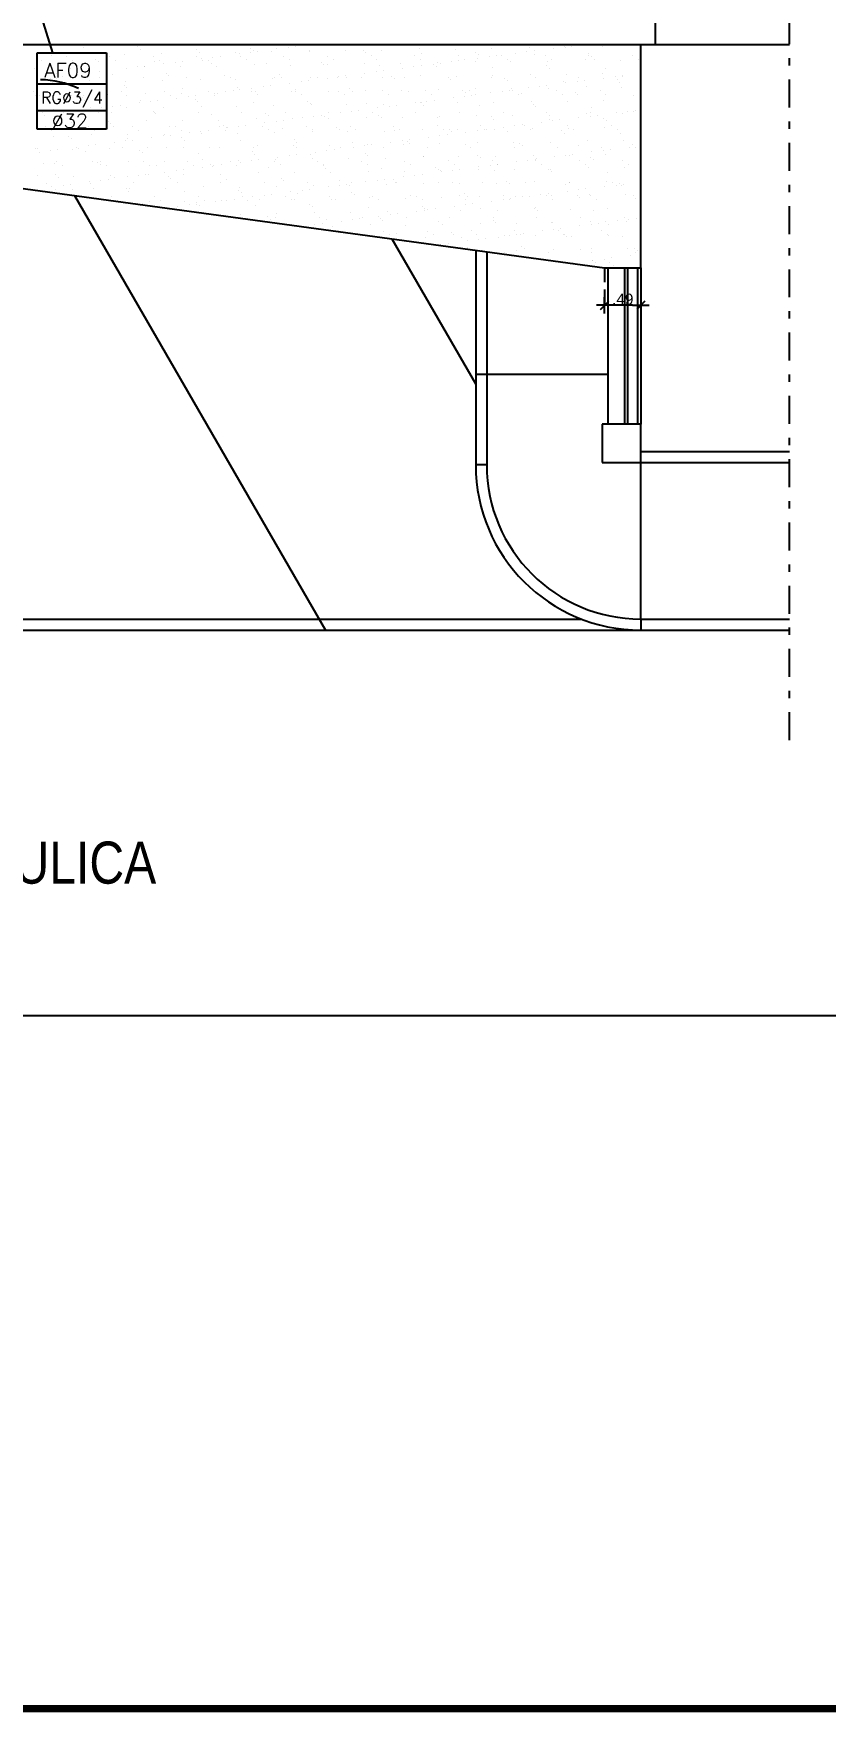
# Model space of a CAD drawing. Header units: millimetres. Extents: x 1573 to 2177, y 1587 to 1932.
# Drawn here: x 1934.98 to 1945.77, y 1873.28 to 1896.16 of the extents above; entities that cross this region are included whole.
import ezdxf
from ezdxf.enums import TextEntityAlignment as Align

# ---------------------------------------------------------------- set-up
doc = ezdxf.new("R2010")
doc.units = ezdxf.units.MM
doc.header["$LTSCALE"] = 0.03
doc.linetypes.add('DASHDOT', pattern=[25.4, 12.7, -6.35, 0, -6.35])
doc.linetypes.add('HIDDEN', pattern=[9.525, 6.35, -3.175])
for name, color, linetype in [('-HIDRO', 8, 'Continuous'), ('A-PEN-R', 1, 'Continuous'), ('E-txt-g', 3, 'Continuous'), ('E-TXT-Y', 2, 'Continuous'), ('HIDROSSANITÁRIO', 8, 'Continuous'), ("PRANCHA - PROJETU'S", 7, 'Continuous'), ('Prumadas_L', 1, 'Continuous'), ('Prumadas_Q', 3, 'Continuous'), ('Prumadas_T', 2, 'Continuous')]:
    doc.layers.add(name, color=color, linetype=linetype)
doc.layers.add('E-Txt-W', color=7, linetype='Continuous', lineweight=20)
doc.styles.add('F2', font='ARIALN.TTF')
doc.styles.add('ROMANS', font='romans.shx', dxfattribs={"height": 0.1})
doc.styles.get("Standard").update_dxf_attribs({"font": 'arial.ttf'})

# ---------------------------------------------------------------- blocks, each defined once
blk = doc.blocks.new('ADFSGASDFG')
at = {"layer": "PRANCHA - PROJETU'S", "color": 4, "const_width": 0.1}
blk.add_lwpolyline([(279.078, 106.346), (359.678, 106.346), (359.678, 48.946), (279.078, 48.946)], close=True, dxfattribs=at)
blk = doc.blocks.new('IND_DES')
at = {"layer": 'E-Txt-W', "color": 7}
blk.add_line((0.0269, -0.2428), (0.1984, -0.2428), dxfattribs=at)
at = {"layer": 'E-txt-g', "color": 7, "style": 'F2'}
for s, p in [('ESCALA', (-0.4463, -0.2864)), ('1', (0.2426, -0.2864)), (':', (0.3988, -0.2706))]:
    blk.add_text(s, height=0.1, dxfattribs=at).set_placement(p)
blk.add_attdef('ESCALA', (0.4897, -0.2812), '', height=0.1, dxfattribs=at)
at = {"layer": 'E-Txt-W', "color": 6, "style": 'F2'}
blk.add_attdef('00', text='', height=0.4, dxfattribs=at).set_placement((-0.7083, -0.2881), align=Align.CENTER)
at = {"layer": 'E-TXT-Y', "color": 7, "style": 'F2'}
for tag, p in [('PROJETO', (-0.4563, 0.1829)), ('DESENHO', (-0.4582, -0.0658))]:
    blk.add_attdef(tag, p, '', height=0.175, dxfattribs=at)
blk = doc.blocks.new('TICK1')
for p, q in [((-1, 0), (1, 0)), ((0.5, 0.5), (-0.5, -0.5)), ((0, 1), (0, -1))]:
    blk.add_line(p, q)

msp = doc.modelspace()

# ---------------------------------------------------------------- linework, layer by layer
at = {"layer": '-HIDRO'}
for p, q in [((1943.456, 1896.007), (1943.456, 1897.357)), ((1930.487, 1896.007), (1943.456, 1896.007)), ((1935.662, 1895.961), (1935.662, 1895.961)), ((1936.401, 1895.977), (1936.401, 1895.977)), ((1936.436, 1895.944), (1936.436, 1895.944)), ((1937.198, 1895.938), (1937.198, 1895.938)), ((1937.937, 1895.953), (1937.937, 1895.953)), ((1938.294, 1895.952), (1938.294, 1895.952)), ((1938.449, 1895.972), (1938.449, 1895.972)), ((1938.548, 1895.985), (1938.548, 1895.985)), ((1940.24, 1895.948), (1940.24, 1895.948)), ((1940.727, 1895.946), (1940.727, 1895.946)), ((1941.226, 1895.952), (1941.226, 1895.952)), ((1941.74, 1895.971), (1941.74, 1895.971)), ((1942.06, 1895.954), (1942.06, 1895.954)), ((1942.214, 1895.975), (1942.214, 1895.975)), ((1942.228, 1895.969), (1942.228, 1895.969)), ((1942.314, 1895.988), (1942.314, 1895.988)), ((1942.726, 1895.975), (1942.726, 1895.975)), ((1943.241, 1895.994), (1943.241, 1895.994)), ((1943.456, 1896.007), (1945.28, 1896.007)), ((1935.09, 1895.794), (1935.09, 1895.794)), ((1935.224, 1895.862), (1935.224, 1895.862)), ((1935.427, 1895.845), (1935.427, 1895.845)), ((1935.507, 1895.794), (1935.507, 1895.794)), ((1935.738, 1895.881), (1935.738, 1895.881)), ((1935.828, 1895.809), (1935.828, 1895.809)), ((1935.863, 1895.777), (1935.863, 1895.777)), ((1936.02, 1895.846), (1936.02, 1895.846)), ((1936.1, 1895.795), (1936.1, 1895.795)), ((1936.226, 1895.878), (1936.226, 1895.878)), ((1936.495, 1895.709), (1936.495, 1895.709)), ((1936.497, 1895.715), (1936.497, 1895.715)), ((1936.613, 1895.847), (1936.613, 1895.847)), ((1936.625, 1895.771), (1936.625, 1895.771)), ((1936.694, 1895.796), (1936.694, 1895.796)), ((1936.724, 1895.885), (1936.724, 1895.885)), ((1936.756, 1895.749), (1936.756, 1895.749)), ((1936.911, 1895.77), (1936.911, 1895.77)), ((1936.982, 1895.706), (1936.982, 1895.706)), ((1937.01, 1895.783), (1937.01, 1895.783)), ((1937.206, 1895.848), (1937.206, 1895.848)), ((1937.239, 1895.903), (1937.239, 1895.903)), ((1937.269, 1895.817), (1937.269, 1895.817)), ((1937.287, 1895.797), (1937.287, 1895.797)), ((1937.364, 1895.786), (1937.364, 1895.786)), ((1937.399, 1895.754), (1937.399, 1895.754)), ((1937.424, 1895.837), (1937.424, 1895.837)), ((1937.48, 1895.713), (1937.48, 1895.713)), ((1937.523, 1895.85), (1937.523, 1895.85)), ((1937.726, 1895.901), (1937.726, 1895.901)), ((1937.782, 1895.884), (1937.782, 1895.884)), ((1937.8, 1895.849), (1937.8, 1895.849)), ((1937.88, 1895.798), (1937.88, 1895.798)), ((1937.937, 1895.905), (1937.937, 1895.905)), ((1937.972, 1895.921), (1937.972, 1895.921)), ((1937.995, 1895.731), (1937.995, 1895.731)), ((1938.036, 1895.918), (1938.036, 1895.918)), ((1938.161, 1895.747), (1938.161, 1895.747)), ((1938.225, 1895.907), (1938.225, 1895.907)), ((1938.393, 1895.85), (1938.393, 1895.85)), ((1938.473, 1895.799), (1938.473, 1895.799)), ((1938.482, 1895.729), (1938.482, 1895.729)), ((1938.734, 1895.914), (1938.734, 1895.914)), ((1938.739, 1895.926), (1938.739, 1895.926)), ((1938.9, 1895.763), (1938.9, 1895.763)), ((1938.935, 1895.73), (1938.935, 1895.73)), ((1938.981, 1895.735), (1938.981, 1895.735)), ((1938.986, 1895.851), (1938.986, 1895.851)), ((1939.067, 1895.8), (1939.067, 1895.8)), ((1939.227, 1895.924), (1939.227, 1895.924)), ((1939.472, 1895.93), (1939.472, 1895.93)), ((1939.495, 1895.754), (1939.495, 1895.754)), ((1939.507, 1895.898), (1939.507, 1895.898)), ((1939.579, 1895.852), (1939.579, 1895.852)), ((1939.66, 1895.801), (1939.66, 1895.801)), ((1939.697, 1895.724), (1939.697, 1895.724)), ((1939.725, 1895.93), (1939.725, 1895.93)), ((1939.983, 1895.751), (1939.983, 1895.751)), ((1940.163, 1895.705), (1940.163, 1895.705)), ((1940.173, 1895.854), (1940.173, 1895.854)), ((1940.253, 1895.802), (1940.253, 1895.802)), ((1940.262, 1895.718), (1940.262, 1895.718)), ((1940.27, 1895.891), (1940.27, 1895.891)), ((1940.435, 1895.739), (1940.435, 1895.739)), ((1940.471, 1895.707), (1940.471, 1895.707)), ((1940.481, 1895.758), (1940.481, 1895.758)), ((1940.521, 1895.752), (1940.521, 1895.752)), ((1940.676, 1895.772), (1940.676, 1895.772)), ((1940.766, 1895.855), (1940.766, 1895.855)), ((1940.775, 1895.785), (1940.775, 1895.785)), ((1940.846, 1895.803), (1940.846, 1895.803)), ((1940.996, 1895.776), (1940.996, 1895.776)), ((1941.008, 1895.906), (1941.008, 1895.906)), ((1941.034, 1895.819), (1941.034, 1895.819)), ((1941.043, 1895.874), (1941.043, 1895.874)), ((1941.189, 1895.84), (1941.189, 1895.84)), ((1941.288, 1895.853), (1941.288, 1895.853)), ((1941.359, 1895.856), (1941.359, 1895.856)), ((1941.44, 1895.804), (1941.44, 1895.804)), ((1941.483, 1895.774), (1941.483, 1895.774)), ((1941.547, 1895.887), (1941.547, 1895.887)), ((1941.702, 1895.907), (1941.702, 1895.907)), ((1941.801, 1895.92), (1941.801, 1895.92)), ((1941.806, 1895.868), (1941.806, 1895.868)), ((1941.952, 1895.857), (1941.952, 1895.857)), ((1941.971, 1895.716), (1941.971, 1895.716)), ((1941.982, 1895.78), (1941.982, 1895.78)), ((1942.033, 1895.806), (1942.033, 1895.806)), ((1942.496, 1895.799), (1942.496, 1895.799)), ((1942.544, 1895.883), (1942.544, 1895.883)), ((1942.546, 1895.858), (1942.546, 1895.858)), ((1942.579, 1895.851), (1942.579, 1895.851)), ((1942.626, 1895.807), (1942.626, 1895.807)), ((1942.984, 1895.796), (1942.984, 1895.796)), ((1943.139, 1895.859), (1943.139, 1895.859)), ((1943.219, 1895.808), (1943.219, 1895.808)), ((1934.994, 1895.686), (1934.994, 1895.686)), ((1935.218, 1895.547), (1935.218, 1895.547)), ((1935.236, 1895.495), (1935.236, 1895.495)), ((1935.255, 1895.642), (1935.255, 1895.642)), ((1935.291, 1895.61), (1935.291, 1895.61)), ((1935.291, 1895.552), (1935.291, 1895.552)), ((1935.373, 1895.567), (1935.373, 1895.567)), ((1935.472, 1895.58), (1935.472, 1895.58)), ((1935.481, 1895.684), (1935.481, 1895.684)), ((1935.731, 1895.614), (1935.731, 1895.614)), ((1935.75, 1895.514), (1935.75, 1895.514)), ((1935.885, 1895.635), (1935.885, 1895.635)), ((1935.885, 1895.553), (1935.885, 1895.553)), ((1935.98, 1895.69), (1935.98, 1895.69)), ((1935.985, 1895.648), (1935.985, 1895.648)), ((1936.053, 1895.603), (1936.053, 1895.603)), ((1936.238, 1895.511), (1936.238, 1895.511)), ((1936.243, 1895.682), (1936.243, 1895.682)), ((1936.398, 1895.702), (1936.398, 1895.702)), ((1936.478, 1895.554), (1936.478, 1895.554)), ((1936.736, 1895.518), (1936.736, 1895.518)), ((1936.791, 1895.619), (1936.791, 1895.619)), ((1936.826, 1895.587), (1936.826, 1895.587)), ((1937.071, 1895.555), (1937.071, 1895.555)), ((1937.251, 1895.536), (1937.251, 1895.536)), ((1937.589, 1895.58), (1937.589, 1895.58)), ((1937.664, 1895.556), (1937.664, 1895.556)), ((1937.738, 1895.534), (1937.738, 1895.534)), ((1938.237, 1895.54), (1938.237, 1895.54)), ((1938.258, 1895.557), (1938.258, 1895.557)), ((1938.327, 1895.595), (1938.327, 1895.595)), ((1938.362, 1895.563), (1938.362, 1895.563)), ((1938.47, 1895.482), (1938.47, 1895.482)), ((1938.625, 1895.502), (1938.625, 1895.502)), ((1938.724, 1895.515), (1938.724, 1895.515)), ((1938.751, 1895.559), (1938.751, 1895.559)), ((1938.851, 1895.559), (1938.851, 1895.559)), ((1938.983, 1895.549), (1938.983, 1895.549)), ((1939.124, 1895.557), (1939.124, 1895.557)), ((1939.138, 1895.57), (1939.138, 1895.57)), ((1939.237, 1895.583), (1939.237, 1895.583)), ((1939.239, 1895.557), (1939.239, 1895.557)), ((1939.444, 1895.56), (1939.444, 1895.56)), ((1939.496, 1895.617), (1939.496, 1895.617)), ((1939.651, 1895.637), (1939.651, 1895.637)), ((1939.737, 1895.563), (1939.737, 1895.563)), ((1939.75, 1895.65), (1939.75, 1895.65)), ((1939.863, 1895.572), (1939.863, 1895.572)), ((1939.898, 1895.54), (1939.898, 1895.54)), ((1940.008, 1895.684), (1940.008, 1895.684)), ((1940.037, 1895.561), (1940.037, 1895.561)), ((1940.252, 1895.581), (1940.252, 1895.581)), ((1940.631, 1895.562), (1940.631, 1895.562)), ((1940.66, 1895.533), (1940.66, 1895.533)), ((1940.739, 1895.579), (1940.739, 1895.579)), ((1941.224, 1895.563), (1941.224, 1895.563)), ((1941.233, 1895.7), (1941.233, 1895.7)), ((1941.238, 1895.585), (1941.238, 1895.585)), ((1941.399, 1895.549), (1941.399, 1895.549)), ((1941.434, 1895.516), (1941.434, 1895.516)), ((1941.752, 1895.604), (1941.752, 1895.604)), ((1941.817, 1895.564), (1941.817, 1895.564)), ((1942.006, 1895.684), (1942.006, 1895.684)), ((1942.196, 1895.51), (1942.196, 1895.51)), ((1942.235, 1895.484), (1942.235, 1895.484)), ((1942.24, 1895.602), (1942.24, 1895.602)), ((1942.39, 1895.505), (1942.39, 1895.505)), ((1942.41, 1895.565), (1942.41, 1895.565)), ((1942.489, 1895.518), (1942.489, 1895.518)), ((1942.738, 1895.608), (1942.738, 1895.608)), ((1942.748, 1895.552), (1942.748, 1895.552)), ((1942.769, 1895.677), (1942.769, 1895.677)), ((1942.903, 1895.572), (1942.903, 1895.572)), ((1942.934, 1895.525), (1942.934, 1895.525)), ((1942.969, 1895.493), (1942.969, 1895.493)), ((1943.002, 1895.585), (1943.002, 1895.585)), ((1943.004, 1895.566), (1943.004, 1895.566)), ((1943.253, 1895.627), (1943.253, 1895.627)), ((1934.987, 1895.367), (1934.987, 1895.367)), ((1935.006, 1895.319), (1935.006, 1895.319)), ((1935.068, 1895.316), (1935.068, 1895.316)), ((1935.48, 1895.436), (1935.48, 1895.436)), ((1935.493, 1895.317), (1935.493, 1895.317)), ((1935.581, 1895.368), (1935.581, 1895.368)), ((1935.646, 1895.284), (1935.646, 1895.284)), ((1935.661, 1895.317), (1935.661, 1895.317)), ((1935.681, 1895.252), (1935.681, 1895.252)), ((1935.992, 1895.323), (1935.992, 1895.323)), ((1936.174, 1895.369), (1936.174, 1895.369)), ((1936.219, 1895.452), (1936.219, 1895.452)), ((1936.254, 1895.419), (1936.254, 1895.419)), ((1936.254, 1895.318), (1936.254, 1895.318)), ((1936.443, 1895.246), (1936.443, 1895.246)), ((1936.507, 1895.341), (1936.507, 1895.341)), ((1936.673, 1895.245), (1936.673, 1895.245)), ((1936.767, 1895.37), (1936.767, 1895.37)), ((1936.847, 1895.319), (1936.847, 1895.319)), ((1936.932, 1895.279), (1936.932, 1895.279)), ((1936.994, 1895.339), (1936.994, 1895.339)), ((1937.016, 1895.413), (1937.016, 1895.413)), ((1937.087, 1895.3), (1937.087, 1895.3)), ((1937.182, 1895.261), (1937.182, 1895.261)), ((1937.186, 1895.313), (1937.186, 1895.313)), ((1937.36, 1895.371), (1937.36, 1895.371)), ((1937.441, 1895.32), (1937.441, 1895.32)), ((1937.445, 1895.347), (1937.445, 1895.347)), ((1937.492, 1895.345), (1937.492, 1895.345)), ((1937.599, 1895.367), (1937.599, 1895.367)), ((1937.699, 1895.38), (1937.699, 1895.38)), ((1937.754, 1895.428), (1937.754, 1895.428)), ((1937.789, 1895.396), (1937.789, 1895.396)), ((1937.954, 1895.372), (1937.954, 1895.372)), ((1937.957, 1895.414), (1937.957, 1895.414)), ((1938.007, 1895.364), (1938.007, 1895.364)), ((1938.034, 1895.321), (1938.034, 1895.321)), ((1938.112, 1895.435), (1938.112, 1895.435)), ((1938.211, 1895.448), (1938.211, 1895.448)), ((1938.494, 1895.362), (1938.494, 1895.362)), ((1938.547, 1895.373), (1938.547, 1895.373)), ((1938.552, 1895.389), (1938.552, 1895.389)), ((1938.627, 1895.322), (1938.627, 1895.322)), ((1938.993, 1895.368), (1938.993, 1895.368)), ((1939.14, 1895.374), (1939.14, 1895.374)), ((1939.22, 1895.323), (1939.22, 1895.323)), ((1939.29, 1895.405), (1939.29, 1895.405)), ((1939.325, 1895.373), (1939.325, 1895.373)), ((1939.507, 1895.387), (1939.507, 1895.387)), ((1939.733, 1895.375), (1939.733, 1895.375)), ((1939.814, 1895.324), (1939.814, 1895.324)), ((1939.995, 1895.384), (1939.995, 1895.384)), ((1940.088, 1895.366), (1940.088, 1895.366)), ((1940.327, 1895.376), (1940.327, 1895.376)), ((1940.407, 1895.325), (1940.407, 1895.325)), ((1940.438, 1895.248), (1940.438, 1895.248)), ((1940.493, 1895.391), (1940.493, 1895.391)), ((1940.697, 1895.282), (1940.697, 1895.282)), ((1940.826, 1895.381), (1940.826, 1895.381)), ((1940.852, 1895.302), (1940.852, 1895.302)), ((1940.861, 1895.349), (1940.861, 1895.349)), ((1940.92, 1895.378), (1940.92, 1895.378)), ((1940.951, 1895.315), (1940.951, 1895.315)), ((1941, 1895.326), (1941, 1895.326)), ((1941.008, 1895.409), (1941.008, 1895.409)), ((1941.21, 1895.349), (1941.21, 1895.349)), ((1941.364, 1895.37), (1941.364, 1895.37)), ((1941.464, 1895.383), (1941.464, 1895.383)), ((1941.495, 1895.407), (1941.495, 1895.407)), ((1941.513, 1895.379), (1941.513, 1895.379)), ((1941.593, 1895.327), (1941.593, 1895.327)), ((1941.623, 1895.343), (1941.623, 1895.343)), ((1941.722, 1895.417), (1941.722, 1895.417)), ((1941.877, 1895.437), (1941.877, 1895.437)), ((1941.976, 1895.45), (1941.976, 1895.45)), ((1941.994, 1895.413), (1941.994, 1895.413)), ((1942.106, 1895.38), (1942.106, 1895.38)), ((1942.187, 1895.329), (1942.187, 1895.329)), ((1942.362, 1895.358), (1942.362, 1895.358)), ((1942.397, 1895.326), (1942.397, 1895.326)), ((1942.508, 1895.432), (1942.508, 1895.432)), ((1942.7, 1895.381), (1942.7, 1895.381)), ((1942.78, 1895.33), (1942.78, 1895.33)), ((1942.996, 1895.429), (1942.996, 1895.429)), ((1943.159, 1895.319), (1943.159, 1895.319)), ((1935.035, 1895.03), (1935.035, 1895.03)), ((1935.073, 1895.117), (1935.073, 1895.117)), ((1935.108, 1895.085), (1935.108, 1895.085)), ((1935.135, 1895.043), (1935.135, 1895.043)), ((1935.248, 1895.128), (1935.248, 1895.128)), ((1935.393, 1895.077), (1935.393, 1895.077)), ((1935.445, 1895.075), (1935.445, 1895.075)), ((1935.548, 1895.097), (1935.548, 1895.097)), ((1935.647, 1895.11), (1935.647, 1895.11)), ((1935.762, 1895.147), (1935.762, 1895.147)), ((1935.871, 1895.078), (1935.871, 1895.078)), ((1935.906, 1895.144), (1935.906, 1895.144)), ((1936.038, 1895.076), (1936.038, 1895.076)), ((1936.061, 1895.165), (1936.061, 1895.165)), ((1936.16, 1895.178), (1936.16, 1895.178)), ((1936.25, 1895.144), (1936.25, 1895.144)), ((1936.419, 1895.212), (1936.419, 1895.212)), ((1936.574, 1895.232), (1936.574, 1895.232)), ((1936.609, 1895.094), (1936.609, 1895.094)), ((1936.632, 1895.077), (1936.632, 1895.077)), ((1936.644, 1895.062), (1936.644, 1895.062)), ((1936.748, 1895.151), (1936.748, 1895.151)), ((1937.217, 1895.229), (1937.217, 1895.229)), ((1937.225, 1895.078), (1937.225, 1895.078)), ((1937.263, 1895.169), (1937.263, 1895.169)), ((1937.406, 1895.055), (1937.406, 1895.055)), ((1937.75, 1895.167), (1937.75, 1895.167)), ((1937.818, 1895.079), (1937.818, 1895.079)), ((1937.979, 1895.222), (1937.979, 1895.222)), ((1938.145, 1895.07), (1938.145, 1895.07)), ((1938.18, 1895.038), (1938.18, 1895.038)), ((1938.249, 1895.173), (1938.249, 1895.173)), ((1938.411, 1895.08), (1938.411, 1895.08)), ((1938.717, 1895.238), (1938.717, 1895.238)), ((1938.753, 1895.205), (1938.753, 1895.205)), ((1938.763, 1895.192), (1938.763, 1895.192)), ((1938.801, 1895.032), (1938.801, 1895.032)), ((1938.9, 1895.045), (1938.9, 1895.045)), ((1938.942, 1895.032), (1938.942, 1895.032)), ((1939.005, 1895.082), (1939.005, 1895.082)), ((1939.158, 1895.079), (1939.158, 1895.079)), ((1939.251, 1895.189), (1939.251, 1895.189)), ((1939.313, 1895.099), (1939.313, 1895.099)), ((1939.413, 1895.113), (1939.413, 1895.113)), ((1939.515, 1895.199), (1939.515, 1895.199)), ((1939.519, 1895.02), (1939.519, 1895.02)), ((1939.598, 1895.083), (1939.598, 1895.083)), ((1939.671, 1895.147), (1939.671, 1895.147)), ((1939.681, 1895.047), (1939.681, 1895.047)), ((1939.749, 1895.196), (1939.749, 1895.196)), ((1939.826, 1895.167), (1939.826, 1895.167)), ((1939.925, 1895.18), (1939.925, 1895.18)), ((1940.007, 1895.017), (1940.007, 1895.017)), ((1940.184, 1895.214), (1940.184, 1895.214)), ((1940.191, 1895.084), (1940.191, 1895.084)), ((1940.253, 1895.214), (1940.253, 1895.214)), ((1940.264, 1895.214), (1940.264, 1895.214)), ((1940.288, 1895.182), (1940.288, 1895.182)), ((1940.339, 1895.235), (1940.339, 1895.235)), ((1940.505, 1895.024), (1940.505, 1895.024)), ((1940.751, 1895.212), (1940.751, 1895.212)), ((1940.784, 1895.085), (1940.784, 1895.085)), ((1941.02, 1895.042), (1941.02, 1895.042)), ((1941.051, 1895.175), (1941.051, 1895.175)), ((1941.216, 1895.024), (1941.216, 1895.024)), ((1941.25, 1895.218), (1941.25, 1895.218)), ((1941.378, 1895.086), (1941.378, 1895.086)), ((1941.507, 1895.04), (1941.507, 1895.04)), ((1941.764, 1895.237), (1941.764, 1895.237)), ((1941.789, 1895.191), (1941.789, 1895.191)), ((1941.824, 1895.159), (1941.824, 1895.159)), ((1941.971, 1895.087), (1941.971, 1895.087)), ((1942.006, 1895.046), (1942.006, 1895.046)), ((1942.252, 1895.235), (1942.252, 1895.235)), ((1942.52, 1895.065), (1942.52, 1895.065)), ((1942.564, 1895.088), (1942.564, 1895.088)), ((1942.566, 1895.034), (1942.566, 1895.034)), ((1942.586, 1895.152), (1942.586, 1895.152)), ((1942.665, 1895.047), (1942.665, 1895.047)), ((1942.75, 1895.241), (1942.75, 1895.241)), ((1942.924, 1895.082), (1942.924, 1895.082)), ((1943.008, 1895.062), (1943.008, 1895.062)), ((1943.078, 1895.102), (1943.078, 1895.102)), ((1943.157, 1895.089), (1943.157, 1895.089)), ((1943.178, 1895.115), (1943.178, 1895.115)), ((1935.018, 1894.952), (1935.018, 1894.952)), ((1935.141, 1894.89), (1935.141, 1894.89)), ((1935.222, 1894.839), (1935.222, 1894.839)), ((1935.298, 1894.911), (1935.298, 1894.911)), ((1935.505, 1894.95), (1935.505, 1894.95)), ((1935.734, 1894.891), (1935.734, 1894.891)), ((1935.815, 1894.84), (1935.815, 1894.84)), ((1936.004, 1894.956), (1936.004, 1894.956)), ((1936.036, 1894.927), (1936.036, 1894.927)), ((1936.071, 1894.894), (1936.071, 1894.894)), ((1936.328, 1894.892), (1936.328, 1894.892)), ((1936.408, 1894.841), (1936.408, 1894.841)), ((1936.519, 1894.974), (1936.519, 1894.974)), ((1936.834, 1894.888), (1936.834, 1894.888)), ((1936.921, 1894.893), (1936.921, 1894.893)), ((1937.001, 1894.842), (1937.001, 1894.842)), ((1937.006, 1894.972), (1937.006, 1894.972)), ((1937.107, 1894.809), (1937.107, 1894.809)), ((1937.262, 1894.829), (1937.262, 1894.829)), ((1937.275, 1894.802), (1937.275, 1894.802)), ((1937.361, 1894.843), (1937.361, 1894.843)), ((1937.504, 1894.978), (1937.504, 1894.978)), ((1937.514, 1894.894), (1937.514, 1894.894)), ((1937.572, 1894.903), (1937.572, 1894.903)), ((1937.595, 1894.843), (1937.595, 1894.843)), ((1937.607, 1894.871), (1937.607, 1894.871)), ((1937.62, 1894.877), (1937.62, 1894.877)), ((1937.762, 1894.8), (1937.762, 1894.8)), ((1937.775, 1894.897), (1937.775, 1894.897)), ((1937.874, 1894.91), (1937.874, 1894.91)), ((1938.019, 1894.997), (1938.019, 1894.997)), ((1938.107, 1894.895), (1938.107, 1894.895)), ((1938.133, 1894.944), (1938.133, 1894.944)), ((1938.188, 1894.844), (1938.188, 1894.844)), ((1938.261, 1894.806), (1938.261, 1894.806)), ((1938.288, 1894.964), (1938.288, 1894.964)), ((1938.37, 1894.864), (1938.37, 1894.864)), ((1938.387, 1894.978), (1938.387, 1894.978)), ((1938.506, 1894.995), (1938.506, 1894.995)), ((1938.646, 1895.012), (1938.646, 1895.012)), ((1938.701, 1894.896), (1938.701, 1894.896)), ((1938.775, 1894.825), (1938.775, 1894.825)), ((1938.781, 1894.845), (1938.781, 1894.845)), ((1939.005, 1895.001), (1939.005, 1895.001)), ((1939.108, 1894.88), (1939.108, 1894.88)), ((1939.143, 1894.848), (1939.143, 1894.848)), ((1939.263, 1894.822), (1939.263, 1894.822)), ((1939.294, 1894.897), (1939.294, 1894.897)), ((1939.374, 1894.846), (1939.374, 1894.846)), ((1939.716, 1895.015), (1939.716, 1895.015)), ((1939.761, 1894.829), (1939.761, 1894.829)), ((1939.887, 1894.898), (1939.887, 1894.898)), ((1939.905, 1894.841), (1939.905, 1894.841)), ((1939.967, 1894.847), (1939.967, 1894.847)), ((1940.276, 1894.847), (1940.276, 1894.847)), ((1940.478, 1895.008), (1940.478, 1895.008)), ((1940.48, 1894.899), (1940.48, 1894.899)), ((1940.561, 1894.848), (1940.561, 1894.848)), ((1940.644, 1894.856), (1940.644, 1894.856)), ((1940.679, 1894.824), (1940.679, 1894.824)), ((1940.763, 1894.845), (1940.763, 1894.845)), ((1940.872, 1894.812), (1940.872, 1894.812)), ((1941.027, 1894.832), (1941.027, 1894.832)), ((1941.074, 1894.901), (1941.074, 1894.901)), ((1941.127, 1894.845), (1941.127, 1894.845)), ((1941.154, 1894.849), (1941.154, 1894.849)), ((1941.251, 1894.991), (1941.251, 1894.991)), ((1941.262, 1894.851), (1941.262, 1894.851)), ((1941.385, 1894.879), (1941.385, 1894.879)), ((1941.441, 1894.818), (1941.441, 1894.818)), ((1941.54, 1894.899), (1941.54, 1894.899)), ((1941.639, 1894.912), (1941.639, 1894.912)), ((1941.667, 1894.902), (1941.667, 1894.902)), ((1941.747, 1894.85), (1941.747, 1894.85)), ((1941.776, 1894.87), (1941.776, 1894.87)), ((1941.898, 1894.947), (1941.898, 1894.947)), ((1942.014, 1894.985), (1942.014, 1894.985)), ((1942.053, 1894.967), (1942.053, 1894.967)), ((1942.152, 1894.98), (1942.152, 1894.98)), ((1942.179, 1894.833), (1942.179, 1894.833)), ((1942.215, 1894.801), (1942.215, 1894.801)), ((1942.26, 1894.903), (1942.26, 1894.903)), ((1942.264, 1894.868), (1942.264, 1894.868)), ((1942.34, 1894.852), (1942.34, 1894.852)), ((1942.411, 1895.014), (1942.411, 1895.014)), ((1942.752, 1895), (1942.752, 1895)), ((1942.762, 1894.874), (1942.762, 1894.874)), ((1942.787, 1894.968), (1942.787, 1894.968)), ((1942.853, 1894.904), (1942.853, 1894.904)), ((1942.934, 1894.853), (1942.934, 1894.853)), ((1942.977, 1894.794), (1942.977, 1894.794)), ((1935.006, 1894.597), (1935.006, 1894.597)), ((1935.03, 1894.585), (1935.03, 1894.585)), ((1935.211, 1894.559), (1935.211, 1894.559)), ((1935.26, 1894.761), (1935.26, 1894.761)), ((1935.31, 1894.572), (1935.31, 1894.572)), ((1935.464, 1894.759), (1935.464, 1894.759)), ((1935.499, 1894.727), (1935.499, 1894.727)), ((1935.517, 1894.582), (1935.517, 1894.582)), ((1935.569, 1894.607), (1935.569, 1894.607)), ((1935.599, 1894.598), (1935.599, 1894.598)), ((1935.724, 1894.627), (1935.724, 1894.627)), ((1935.774, 1894.78), (1935.774, 1894.78)), ((1935.823, 1894.64), (1935.823, 1894.64)), ((1936.016, 1894.589), (1936.016, 1894.589)), ((1936.082, 1894.674), (1936.082, 1894.674)), ((1936.192, 1894.599), (1936.192, 1894.599)), ((1936.237, 1894.694), (1936.237, 1894.694)), ((1936.261, 1894.721), (1936.261, 1894.721)), ((1936.262, 1894.777), (1936.262, 1894.777)), ((1936.336, 1894.707), (1936.336, 1894.707)), ((1936.427, 1894.569), (1936.427, 1894.569)), ((1936.531, 1894.607), (1936.531, 1894.607)), ((1936.595, 1894.742), (1936.595, 1894.742)), ((1936.749, 1894.762), (1936.749, 1894.762)), ((1936.76, 1894.784), (1936.76, 1894.784)), ((1936.786, 1894.6), (1936.786, 1894.6)), ((1936.849, 1894.775), (1936.849, 1894.775)), ((1936.999, 1894.736), (1936.999, 1894.736)), ((1937.018, 1894.605), (1937.018, 1894.605)), ((1937.035, 1894.704), (1937.035, 1894.704)), ((1937.379, 1894.601), (1937.379, 1894.601)), ((1937.516, 1894.611), (1937.516, 1894.611)), ((1937.797, 1894.697), (1937.797, 1894.697)), ((1937.972, 1894.602), (1937.972, 1894.602)), ((1938.031, 1894.63), (1938.031, 1894.63)), ((1938.518, 1894.628), (1938.518, 1894.628)), ((1938.535, 1894.713), (1938.535, 1894.713)), ((1938.565, 1894.603), (1938.565, 1894.603)), ((1938.57, 1894.68), (1938.57, 1894.68)), ((1938.976, 1894.562), (1938.976, 1894.562)), ((1939.017, 1894.634), (1939.017, 1894.634)), ((1939.075, 1894.575), (1939.075, 1894.575)), ((1939.159, 1894.605), (1939.159, 1894.605)), ((1939.333, 1894.674), (1939.333, 1894.674)), ((1939.334, 1894.609), (1939.334, 1894.609)), ((1939.489, 1894.629), (1939.489, 1894.629)), ((1939.531, 1894.652), (1939.531, 1894.652)), ((1939.588, 1894.642), (1939.588, 1894.642)), ((1939.752, 1894.606), (1939.752, 1894.606)), ((1939.847, 1894.677), (1939.847, 1894.677)), ((1940.002, 1894.697), (1940.002, 1894.697)), ((1940.019, 1894.65), (1940.019, 1894.65)), ((1940.071, 1894.689), (1940.071, 1894.689)), ((1940.101, 1894.71), (1940.101, 1894.71)), ((1940.106, 1894.657), (1940.106, 1894.657)), ((1940.345, 1894.607), (1940.345, 1894.607)), ((1940.36, 1894.744), (1940.36, 1894.744)), ((1940.515, 1894.764), (1940.515, 1894.764)), ((1940.517, 1894.656), (1940.517, 1894.656)), ((1940.614, 1894.777), (1940.614, 1894.777)), ((1940.868, 1894.65), (1940.868, 1894.65)), ((1940.938, 1894.608), (1940.938, 1894.608)), ((1941.032, 1894.675), (1941.032, 1894.675)), ((1941.519, 1894.673), (1941.519, 1894.673)), ((1941.532, 1894.609), (1941.532, 1894.609)), ((1941.607, 1894.666), (1941.607, 1894.666)), ((1941.642, 1894.634), (1941.642, 1894.634)), ((1942.018, 1894.679), (1942.018, 1894.679)), ((1942.125, 1894.61), (1942.125, 1894.61)), ((1942.404, 1894.627), (1942.404, 1894.627)), ((1942.532, 1894.698), (1942.532, 1894.698)), ((1942.718, 1894.611), (1942.718, 1894.611)), ((1942.741, 1894.564), (1942.741, 1894.564)), ((1942.841, 1894.577), (1942.841, 1894.577)), ((1943.02, 1894.695), (1943.02, 1894.695)), ((1943.099, 1894.611), (1943.099, 1894.611)), ((1943.143, 1894.642), (1943.143, 1894.642)), ((1943.178, 1894.61), (1943.178, 1894.61)), ((1943.254, 1894.632), (1943.254, 1894.632)), ((1935.056, 1894.539), (1935.056, 1894.539)), ((1935.116, 1894.386), (1935.116, 1894.386)), ((1935.272, 1894.394), (1935.272, 1894.394)), ((1935.295, 1894.413), (1935.295, 1894.413)), ((1935.375, 1894.362), (1935.375, 1894.362)), ((1935.688, 1894.553), (1935.688, 1894.553)), ((1935.786, 1894.413), (1935.786, 1894.413)), ((1935.854, 1894.402), (1935.854, 1894.402)), ((1935.888, 1894.414), (1935.888, 1894.414)), ((1935.889, 1894.369), (1935.889, 1894.369)), ((1935.969, 1894.363), (1935.969, 1894.363)), ((1936.274, 1894.41), (1936.274, 1894.41)), ((1936.462, 1894.537), (1936.462, 1894.537)), ((1936.482, 1894.415), (1936.482, 1894.415)), ((1936.562, 1894.364), (1936.562, 1894.364)), ((1936.652, 1894.363), (1936.652, 1894.363)), ((1936.772, 1894.417), (1936.772, 1894.417)), ((1937.075, 1894.416), (1937.075, 1894.416)), ((1937.155, 1894.365), (1937.155, 1894.365)), ((1937.224, 1894.53), (1937.224, 1894.53)), ((1937.283, 1894.339), (1937.283, 1894.339)), ((1937.287, 1894.435), (1937.287, 1894.435)), ((1937.39, 1894.378), (1937.39, 1894.378)), ((1937.425, 1894.346), (1937.425, 1894.346)), ((1937.438, 1894.359), (1937.438, 1894.359)), ((1937.537, 1894.372), (1937.537, 1894.372)), ((1937.668, 1894.417), (1937.668, 1894.417)), ((1937.748, 1894.366), (1937.748, 1894.366)), ((1937.774, 1894.433), (1937.774, 1894.433)), ((1937.796, 1894.406), (1937.796, 1894.406)), ((1937.951, 1894.427), (1937.951, 1894.427)), ((1937.963, 1894.545), (1937.963, 1894.545)), ((1937.998, 1894.513), (1937.998, 1894.513)), ((1938.05, 1894.44), (1938.05, 1894.44)), ((1938.187, 1894.339), (1938.187, 1894.339)), ((1938.261, 1894.418), (1938.261, 1894.418)), ((1938.273, 1894.439), (1938.273, 1894.439)), ((1938.309, 1894.474), (1938.309, 1894.474)), ((1938.342, 1894.367), (1938.342, 1894.367)), ((1938.463, 1894.494), (1938.463, 1894.494)), ((1938.563, 1894.507), (1938.563, 1894.507)), ((1938.76, 1894.507), (1938.76, 1894.507)), ((1938.787, 1894.458), (1938.787, 1894.458)), ((1938.821, 1894.541), (1938.821, 1894.541)), ((1938.855, 1894.419), (1938.855, 1894.419)), ((1938.926, 1894.355), (1938.926, 1894.355)), ((1938.935, 1894.368), (1938.935, 1894.368)), ((1939.275, 1894.455), (1939.275, 1894.455)), ((1939.448, 1894.42), (1939.448, 1894.42)), ((1939.498, 1894.522), (1939.498, 1894.522)), ((1939.528, 1894.369), (1939.528, 1894.369)), ((1939.533, 1894.49), (1939.533, 1894.49)), ((1939.773, 1894.462), (1939.773, 1894.462)), ((1940.041, 1894.421), (1940.041, 1894.421)), ((1940.121, 1894.37), (1940.121, 1894.37)), ((1940.288, 1894.48), (1940.288, 1894.48)), ((1940.296, 1894.483), (1940.296, 1894.483)), ((1940.461, 1894.331), (1940.461, 1894.331)), ((1940.634, 1894.422), (1940.634, 1894.422)), ((1940.715, 1894.371), (1940.715, 1894.371)), ((1940.775, 1894.478), (1940.775, 1894.478)), ((1941.034, 1894.499), (1941.034, 1894.499)), ((1941.048, 1894.341), (1941.048, 1894.341)), ((1941.069, 1894.466), (1941.069, 1894.466)), ((1941.203, 1894.362), (1941.203, 1894.362)), ((1941.227, 1894.424), (1941.227, 1894.424)), ((1941.274, 1894.484), (1941.274, 1894.484)), ((1941.302, 1894.375), (1941.302, 1894.375)), ((1941.308, 1894.372), (1941.308, 1894.372)), ((1941.561, 1894.409), (1941.561, 1894.409)), ((1941.716, 1894.429), (1941.716, 1894.429)), ((1941.788, 1894.503), (1941.788, 1894.503)), ((1941.815, 1894.442), (1941.815, 1894.442)), ((1941.821, 1894.425), (1941.821, 1894.425)), ((1941.832, 1894.46), (1941.832, 1894.46)), ((1941.901, 1894.373), (1941.901, 1894.373)), ((1942.074, 1894.476), (1942.074, 1894.476)), ((1942.229, 1894.497), (1942.229, 1894.497)), ((1942.276, 1894.5), (1942.276, 1894.5)), ((1942.328, 1894.51), (1942.328, 1894.51)), ((1942.414, 1894.426), (1942.414, 1894.426)), ((1942.494, 1894.374), (1942.494, 1894.374)), ((1942.544, 1894.331), (1942.544, 1894.331)), ((1942.57, 1894.475), (1942.57, 1894.475)), ((1942.586, 1894.544), (1942.586, 1894.544)), ((1942.605, 1894.443), (1942.605, 1894.443)), ((1942.774, 1894.507), (1942.774, 1894.507)), ((1943.007, 1894.427), (1943.007, 1894.427)), ((1943.088, 1894.376), (1943.088, 1894.376)), ((1935.042, 1894.218), (1935.042, 1894.218)), ((1935.16, 1894.12), (1935.16, 1894.12)), ((1935.281, 1894.234), (1935.281, 1894.234)), ((1935.317, 1894.202), (1935.317, 1894.202)), ((1935.486, 1894.102), (1935.486, 1894.102)), ((1935.529, 1894.215), (1935.529, 1894.215)), ((1935.745, 1894.136), (1935.745, 1894.136)), ((1935.753, 1894.121), (1935.753, 1894.121)), ((1935.9, 1894.157), (1935.9, 1894.157)), ((1935.999, 1894.17), (1935.999, 1894.17)), ((1936.028, 1894.222), (1936.028, 1894.222)), ((1936.079, 1894.196), (1936.079, 1894.196)), ((1936.257, 1894.204), (1936.257, 1894.204)), ((1936.346, 1894.122), (1936.346, 1894.122)), ((1936.412, 1894.224), (1936.412, 1894.224)), ((1936.511, 1894.237), (1936.511, 1894.237)), ((1936.543, 1894.24), (1936.543, 1894.24)), ((1936.77, 1894.271), (1936.77, 1894.271)), ((1936.817, 1894.211), (1936.817, 1894.211)), ((1936.852, 1894.179), (1936.852, 1894.179)), ((1936.925, 1894.292), (1936.925, 1894.292)), ((1936.939, 1894.123), (1936.939, 1894.123)), ((1937.024, 1894.305), (1937.024, 1894.305)), ((1937.03, 1894.238), (1937.03, 1894.238)), ((1937.528, 1894.244), (1937.528, 1894.244)), ((1937.533, 1894.124), (1937.533, 1894.124)), ((1937.615, 1894.172), (1937.615, 1894.172)), ((1938.043, 1894.263), (1938.043, 1894.263)), ((1938.126, 1894.125), (1938.126, 1894.125)), ((1938.353, 1894.188), (1938.353, 1894.188)), ((1938.388, 1894.155), (1938.388, 1894.155)), ((1938.53, 1894.261), (1938.53, 1894.261)), ((1938.719, 1894.126), (1938.719, 1894.126)), ((1938.961, 1894.323), (1938.961, 1894.323)), ((1939.029, 1894.267), (1939.029, 1894.267)), ((1939.15, 1894.149), (1939.15, 1894.149)), ((1939.251, 1894.105), (1939.251, 1894.105)), ((1939.312, 1894.127), (1939.312, 1894.127)), ((1939.51, 1894.139), (1939.51, 1894.139)), ((1939.543, 1894.285), (1939.543, 1894.285)), ((1939.665, 1894.159), (1939.665, 1894.159)), ((1939.723, 1894.316), (1939.723, 1894.316)), ((1939.764, 1894.172), (1939.764, 1894.172)), ((1939.889, 1894.164), (1939.889, 1894.164)), ((1939.906, 1894.129), (1939.906, 1894.129)), ((1939.924, 1894.132), (1939.924, 1894.132)), ((1940.023, 1894.206), (1940.023, 1894.206)), ((1940.031, 1894.283), (1940.031, 1894.283)), ((1940.177, 1894.227), (1940.177, 1894.227)), ((1940.277, 1894.24), (1940.277, 1894.24)), ((1940.3, 1894.113), (1940.3, 1894.113)), ((1940.497, 1894.299), (1940.497, 1894.299)), ((1940.499, 1894.13), (1940.499, 1894.13)), ((1940.529, 1894.289), (1940.529, 1894.289)), ((1940.535, 1894.274), (1940.535, 1894.274)), ((1940.686, 1894.126), (1940.686, 1894.126)), ((1940.69, 1894.294), (1940.69, 1894.294)), ((1940.787, 1894.111), (1940.787, 1894.111)), ((1940.789, 1894.307), (1940.789, 1894.307)), ((1941.044, 1894.308), (1941.044, 1894.308)), ((1941.092, 1894.131), (1941.092, 1894.131)), ((1941.259, 1894.293), (1941.259, 1894.293)), ((1941.286, 1894.117), (1941.286, 1894.117)), ((1941.425, 1894.141), (1941.425, 1894.141)), ((1941.46, 1894.109), (1941.46, 1894.109)), ((1941.531, 1894.306), (1941.531, 1894.306)), ((1941.685, 1894.132), (1941.685, 1894.132)), ((1941.8, 1894.136), (1941.8, 1894.136)), ((1941.997, 1894.308), (1941.997, 1894.308)), ((1942.03, 1894.312), (1942.03, 1894.312)), ((1942.032, 1894.276), (1942.032, 1894.276)), ((1942.222, 1894.102), (1942.222, 1894.102)), ((1942.279, 1894.133), (1942.279, 1894.133)), ((1942.288, 1894.133), (1942.288, 1894.133)), ((1942.786, 1894.14), (1942.786, 1894.14)), ((1942.795, 1894.269), (1942.795, 1894.269)), ((1942.872, 1894.134), (1942.872, 1894.134)), ((1942.96, 1894.117), (1942.96, 1894.117)), ((1943.016, 1894.107), (1943.016, 1894.107)), ((1943.032, 1894.328), (1943.032, 1894.328)), ((1935.232, 1894.069), (1935.232, 1894.069)), ((1935.284, 1894.027), (1935.284, 1894.027)), ((1935.387, 1894.089), (1935.387, 1894.089)), ((1935.506, 1894.028), (1935.506, 1894.028)), ((1935.539, 1893.952), (1938.958, 1888.03)), ((1935.798, 1894.045), (1935.798, 1894.045)), ((1936.042, 1893.937), (1936.042, 1893.937)), ((1936.122, 1893.886), (1936.122, 1893.886)), ((1936.245, 1894.044), (1936.245, 1894.044)), ((1936.28, 1894.012), (1936.28, 1894.012)), ((1936.286, 1894.043), (1936.286, 1894.043)), ((1936.555, 1893.873), (1936.555, 1893.873)), ((1936.635, 1893.938), (1936.635, 1893.938)), ((1936.716, 1893.887), (1936.716, 1893.887)), ((1936.784, 1894.05), (1936.784, 1894.05)), ((1937.042, 1894.005), (1937.042, 1894.005)), ((1937.229, 1893.939), (1937.229, 1893.939)), ((1937.299, 1894.068), (1937.299, 1894.068)), ((1937.309, 1893.888), (1937.309, 1893.888)), ((1937.54, 1893.877), (1937.54, 1893.877)), ((1937.614, 1893.889), (1937.614, 1893.889)), ((1937.713, 1893.902), (1937.713, 1893.902)), ((1937.78, 1894.02), (1937.78, 1894.02)), ((1937.786, 1894.066), (1937.786, 1894.066)), ((1937.815, 1893.988), (1937.815, 1893.988)), ((1937.822, 1893.94), (1937.822, 1893.94)), ((1937.902, 1893.889), (1937.902, 1893.889)), ((1937.971, 1893.936), (1937.971, 1893.936)), ((1938.055, 1893.896), (1938.055, 1893.896)), ((1938.126, 1893.957), (1938.126, 1893.957)), ((1938.225, 1893.97), (1938.225, 1893.97)), ((1938.285, 1894.072), (1938.285, 1894.072)), ((1938.415, 1893.941), (1938.415, 1893.941)), ((1938.484, 1894.004), (1938.484, 1894.004)), ((1938.495, 1893.89), (1938.495, 1893.89)), ((1938.542, 1893.893), (1938.542, 1893.893)), ((1938.578, 1893.982), (1938.578, 1893.982)), ((1938.639, 1894.024), (1938.639, 1894.024)), ((1938.738, 1894.037), (1938.738, 1894.037)), ((1938.799, 1894.091), (1938.799, 1894.091)), ((1938.997, 1894.071), (1938.997, 1894.071)), ((1939.008, 1893.942), (1939.008, 1893.942)), ((1939.041, 1893.9), (1939.041, 1893.9)), ((1939.089, 1893.891), (1939.089, 1893.891)), ((1939.152, 1894.092), (1939.152, 1894.092)), ((1939.287, 1894.088), (1939.287, 1894.088)), ((1939.316, 1893.997), (1939.316, 1893.997)), ((1939.351, 1893.965), (1939.351, 1893.965)), ((1939.555, 1893.918), (1939.555, 1893.918)), ((1939.602, 1893.943), (1939.602, 1893.943)), ((1939.682, 1893.892), (1939.682, 1893.892)), ((1939.785, 1894.095), (1939.785, 1894.095)), ((1940.043, 1893.916), (1940.043, 1893.916)), ((1940.114, 1893.958), (1940.114, 1893.958)), ((1940.195, 1893.944), (1940.195, 1893.944)), ((1940.275, 1893.893), (1940.275, 1893.893)), ((1940.541, 1893.922), (1940.541, 1893.922)), ((1940.788, 1893.945), (1940.788, 1893.945)), ((1940.852, 1893.974), (1940.852, 1893.974)), ((1940.868, 1893.894), (1940.868, 1893.894)), ((1940.887, 1893.941), (1940.887, 1893.941)), ((1941.056, 1893.941), (1941.056, 1893.941)), ((1941.379, 1893.892), (1941.379, 1893.892)), ((1941.381, 1893.946), (1941.381, 1893.946)), ((1941.462, 1893.895), (1941.462, 1893.895)), ((1941.478, 1893.905), (1941.478, 1893.905)), ((1941.543, 1893.939), (1941.543, 1893.939)), ((1941.649, 1893.935), (1941.649, 1893.935)), ((1941.737, 1893.939), (1941.737, 1893.939)), ((1941.891, 1893.959), (1941.891, 1893.959)), ((1941.975, 1893.948), (1941.975, 1893.948)), ((1941.991, 1893.972), (1941.991, 1893.972)), ((1942.042, 1893.945), (1942.042, 1893.945)), ((1942.055, 1893.896), (1942.055, 1893.896)), ((1942.249, 1894.006), (1942.249, 1894.006)), ((1942.388, 1893.95), (1942.388, 1893.95)), ((1942.404, 1894.027), (1942.404, 1894.027)), ((1942.423, 1893.918), (1942.423, 1893.918)), ((1942.503, 1894.04), (1942.503, 1894.04)), ((1942.556, 1893.963), (1942.556, 1893.963)), ((1942.568, 1893.949), (1942.568, 1893.949)), ((1942.648, 1893.897), (1942.648, 1893.897)), ((1942.762, 1894.074), (1942.762, 1894.074)), ((1942.917, 1894.094), (1942.917, 1894.094)), ((1942.996, 1894.085), (1942.996, 1894.085)), ((1943.044, 1893.961), (1943.044, 1893.961)), ((1943.161, 1893.95), (1943.161, 1893.95)), ((1943.185, 1893.912), (1943.185, 1893.912)), ((1943.241, 1893.899), (1943.241, 1893.899)), ((1936.469, 1893.838), (1936.469, 1893.838)), ((1936.946, 1893.801), (1936.946, 1893.801)), ((1937.042, 1893.871), (1937.042, 1893.871)), ((1937.101, 1893.822), (1937.101, 1893.822)), ((1937.2, 1893.835), (1937.2, 1893.835)), ((1937.208, 1893.853), (1937.208, 1893.853)), ((1937.243, 1893.821), (1937.243, 1893.821)), ((1937.459, 1893.869), (1937.459, 1893.869)), ((1937.798, 1893.699), (1937.798, 1893.699)), ((1938.005, 1893.815), (1938.005, 1893.815)), ((1938.171, 1893.663), (1938.171, 1893.663)), ((1938.28, 1893.648), (1938.28, 1893.648)), ((1938.297, 1893.705), (1938.297, 1893.705)), ((1938.743, 1893.83), (1938.743, 1893.83)), ((1938.779, 1893.798), (1938.779, 1893.798)), ((1938.811, 1893.724), (1938.811, 1893.724)), ((1938.873, 1893.649), (1938.873, 1893.649)), ((1939.299, 1893.721), (1939.299, 1893.721)), ((1939.466, 1893.65), (1939.466, 1893.65)), ((1939.541, 1893.791), (1939.541, 1893.791)), ((1939.685, 1893.669), (1939.685, 1893.669)), ((1939.797, 1893.728), (1939.797, 1893.728)), ((1939.84, 1893.689), (1939.84, 1893.689)), ((1939.939, 1893.702), (1939.939, 1893.702)), ((1940.06, 1893.652), (1940.06, 1893.652)), ((1940.198, 1893.736), (1940.198, 1893.736)), ((1940.279, 1893.806), (1940.279, 1893.806)), ((1940.312, 1893.746), (1940.312, 1893.746)), ((1940.314, 1893.774), (1940.314, 1893.774)), ((1940.353, 1893.757), (1940.353, 1893.757)), ((1940.452, 1893.77), (1940.452, 1893.77)), ((1940.653, 1893.653), (1940.653, 1893.653)), ((1940.711, 1893.804), (1940.711, 1893.804)), ((1940.799, 1893.744), (1940.799, 1893.744)), ((1940.866, 1893.824), (1940.866, 1893.824)), ((1940.965, 1893.837), (1940.965, 1893.837)), ((1941.077, 1893.768), (1941.077, 1893.768)), ((1941.224, 1893.871), (1941.224, 1893.871)), ((1941.246, 1893.654), (1941.246, 1893.654)), ((1941.298, 1893.75), (1941.298, 1893.75)), ((1941.812, 1893.769), (1941.812, 1893.769)), ((1941.815, 1893.783), (1941.815, 1893.783)), ((1941.839, 1893.655), (1941.839, 1893.655)), ((1941.85, 1893.751), (1941.85, 1893.751)), ((1942.3, 1893.766), (1942.3, 1893.766)), ((1942.432, 1893.656), (1942.432, 1893.656)), ((1942.612, 1893.744), (1942.612, 1893.744)), ((1942.798, 1893.773), (1942.798, 1893.773)), ((1943.026, 1893.657), (1943.026, 1893.657)), ((1938.206, 1893.63), (1938.206, 1893.63)), ((1938.66, 1893.534), (1938.66, 1893.534)), ((1938.815, 1893.554), (1938.815, 1893.554)), ((1938.914, 1893.567), (1938.914, 1893.567)), ((1938.968, 1893.624), (1938.968, 1893.624)), ((1939.053, 1893.533), (1939.053, 1893.533)), ((1939.134, 1893.472), (1939.134, 1893.472)), ((1939.162, 1893.465), (1939.162, 1893.465)), ((1939.173, 1893.601), (1939.173, 1893.601)), ((1939.328, 1893.622), (1939.328, 1893.622)), ((1939.427, 1893.635), (1939.427, 1893.635)), ((1939.567, 1893.551), (1939.567, 1893.551)), ((1939.707, 1893.639), (1939.707, 1893.639)), ((1939.742, 1893.607), (1939.742, 1893.607)), ((1939.755, 1893.466), (1939.755, 1893.466)), ((1939.836, 1893.415), (1939.836, 1893.415)), ((1939.931, 1893.433), (1939.931, 1893.433)), ((1940.055, 1893.549), (1940.055, 1893.549)), ((1940.349, 1893.467), (1940.349, 1893.467)), ((1940.429, 1893.416), (1940.429, 1893.416)), ((1940.504, 1893.601), (1940.504, 1893.601)), ((1940.553, 1893.555), (1940.553, 1893.555)), ((1940.67, 1893.449), (1940.67, 1893.449)), ((1940.705, 1893.416), (1940.705, 1893.416)), ((1940.942, 1893.468), (1940.942, 1893.468)), ((1941.022, 1893.417), (1941.022, 1893.417)), ((1941.068, 1893.574), (1941.068, 1893.574)), ((1941.242, 1893.616), (1941.242, 1893.616)), ((1941.278, 1893.584), (1941.278, 1893.584)), ((1941.535, 1893.469), (1941.535, 1893.469)), ((1941.554, 1893.422), (1941.554, 1893.422)), ((1941.555, 1893.572), (1941.555, 1893.572)), ((1941.616, 1893.418), (1941.616, 1893.418)), ((1941.653, 1893.435), (1941.653, 1893.435)), ((1941.912, 1893.469), (1941.912, 1893.469)), ((1942.04, 1893.577), (1942.04, 1893.577)), ((1942.054, 1893.578), (1942.054, 1893.578)), ((1942.067, 1893.489), (1942.067, 1893.489)), ((1942.128, 1893.471), (1942.128, 1893.471)), ((1942.166, 1893.502), (1942.166, 1893.502)), ((1942.206, 1893.425), (1942.206, 1893.425)), ((1942.209, 1893.419), (1942.209, 1893.419)), ((1942.425, 1893.536), (1942.425, 1893.536)), ((1942.568, 1893.596), (1942.568, 1893.596)), ((1942.58, 1893.557), (1942.58, 1893.557)), ((1942.679, 1893.57), (1942.679, 1893.57)), ((1942.722, 1893.472), (1942.722, 1893.472)), ((1942.778, 1893.592), (1942.778, 1893.592)), ((1942.802, 1893.42), (1942.802, 1893.42)), ((1942.813, 1893.56), (1942.813, 1893.56)), ((1942.938, 1893.604), (1942.938, 1893.604)), ((1943.056, 1893.594), (1943.056, 1893.594)), ((1943.093, 1893.624), (1943.093, 1893.624)), ((1943.192, 1893.637), (1943.192, 1893.637)), ((1939.863, 1893.36), (1941.005, 1891.382)), ((1940.324, 1893.379), (1940.324, 1893.379)), ((1940.529, 1893.287), (1940.529, 1893.287)), ((1940.628, 1893.3), (1940.628, 1893.3)), ((1940.811, 1893.377), (1940.811, 1893.377)), ((1940.887, 1893.334), (1940.887, 1893.334)), ((1940.894, 1893.243), (1940.894, 1893.243)), ((1941.005, 1893.204), (1941.005, 1890.28)), ((1941.041, 1893.354), (1941.041, 1893.354)), ((1941.08, 1893.207), (1941.08, 1893.207)), ((1941.141, 1893.367), (1941.141, 1893.367)), ((1941.31, 1893.383), (1941.31, 1893.383)), ((1941.399, 1893.401), (1941.399, 1893.401)), ((1941.467, 1893.41), (1941.467, 1893.41)), ((1941.567, 1893.204), (1941.567, 1893.204)), ((1941.633, 1893.258), (1941.633, 1893.258)), ((1941.668, 1893.226), (1941.668, 1893.226)), ((1941.824, 1893.402), (1941.824, 1893.402)), ((1942.066, 1893.211), (1942.066, 1893.211)), ((1942.241, 1893.393), (1942.241, 1893.393)), ((1942.312, 1893.399), (1942.312, 1893.399)), ((1942.43, 1893.219), (1942.43, 1893.219)), ((1942.58, 1893.229), (1942.58, 1893.229)), ((1942.81, 1893.406), (1942.81, 1893.406)), ((1943.003, 1893.387), (1943.003, 1893.387)), ((1943.068, 1893.227), (1943.068, 1893.227)), ((1943.169, 1893.235), (1943.169, 1893.235)), ((1943.204, 1893.203), (1943.204, 1893.203)), ((1941.155, 1893.184), (1941.155, 1890.28)), ((1941.4, 1893.177), (1941.4, 1893.177)), ((1941.993, 1893.178), (1941.993, 1893.178)), ((1942.324, 1893.032), (1942.324, 1893.032)), ((1942.342, 1893.032), (1942.342, 1893.032)), ((1942.586, 1893.179), (1942.586, 1893.179)), ((1942.596, 1893.067), (1942.596, 1893.067)), ((1942.601, 1893.066), (1942.601, 1893.066)), ((1942.631, 1893.035), (1942.631, 1893.035)), ((1942.755, 1893.086), (1942.755, 1893.086)), ((1942.805, 1892.964), (1942.805, 1890.837)), ((1942.822, 1893.039), (1942.822, 1893.039)), ((1942.855, 1893.1), (1942.855, 1893.1)), ((1942.876, 1892.995), (1942.876, 1892.995)), ((1943.03, 1892.964), (1943.03, 1890.837)), ((1943.113, 1893.134), (1943.113, 1893.134)), ((1943.18, 1893.18), (1943.18, 1893.18)), ((1943.255, 1892.964), (1943.255, 1890.837)), ((1943.142, 1892.455), (1942.874, 1892.455)), ((1941.155, 1891.512), (1941.005, 1891.512)), ((1942.805, 1891.512), (1941.155, 1891.512)), ((1943.255, 1890.837), (1942.73, 1890.837)), ((1942.73, 1890.837), (1942.73, 1890.312)), ((1943.255, 1890.312), (1943.255, 1890.837)), ((1943.255, 1890.462), (1945.28, 1890.462)), ((1941.155, 1890.28), (1941.005, 1890.28)), ((1942.73, 1890.312), (1943.255, 1890.312)), ((1943.255, 1890.312), (1945.28, 1890.312)), ((1943.255, 1888.18), (1943.255, 1890.312)), ((1923.355, 1888.18), (1942.447, 1888.18)), ((1943.255, 1888.18), (1945.28, 1888.18)), ((1943.255, 1888.18), (1943.255, 1888.03)), ((1920.216, 1888.03), (1945.28, 1888.03))]:
    msp.add_line(p, q, dxfattribs=at)
at = {"layer": '-HIDRO', "linetype": 'DASHDOT'}
msp.add_line((1945.28, 1886.53), (1945.28, 1897.357), dxfattribs=at)
at = {"layer": '-HIDRO', "ltscale": 0.5}
for p, q in [((1943.255, 1892.964), (1943.255, 1896.007)), ((1927.096, 1895.107), (1942.761, 1892.964)), ((1942.761, 1892.964), (1943.255, 1892.964)), ((1943.075, 1892.964), (1943.075, 1890.837)), ((1943.21, 1892.964), (1943.21, 1890.837))]:
    msp.add_line(p, q, dxfattribs=at)
at = {"layer": '-HIDRO', "linetype": 'HIDDEN'}
for p, q in [((1942.761, 1892.959), (1942.761, 1892.441)), ((1943.255, 1892.959), (1943.255, 1892.441))]:
    msp.add_line(p, q, dxfattribs=at)
at = {"layer": '-HIDRO'}
for centre, radius, start, end in [((1935.076, 1894.327), 1.2, 64.5324, 90), ((1943.255, 1890.28), 2.25, 180, 270), ((1943.255, 1890.28), 2.1, 180, 270)]:
    msp.add_arc(centre, radius, start, end, dxfattribs=at)
at = {"layer": 'A-PEN-R'}
msp.add_line((1886.963, 1882.781), (1954.43, 1882.781), dxfattribs=at)
at = {"layer": 'Prumadas_L'}
for p, q in [((1935.065, 1896.451), (1935.24, 1895.893)), ((1935.03, 1895.474), (1935.977, 1895.474)), ((1935.03, 1895.111), (1935.977, 1895.111))]:
    msp.add_line(p, q, dxfattribs=at)
at = {"layer": 'Prumadas_Q'}
for p, q in [((1935.03, 1895.893), (1935.977, 1895.893)), ((1935.03, 1894.854), (1935.03, 1895.893)), ((1935.977, 1895.893), (1935.977, 1894.854)), ((1935.977, 1894.854), (1935.03, 1894.854))]:
    msp.add_line(p, q, dxfattribs=at)

# ---------------------------------------------------------------- block references
at = {"layer": '-HIDRO', "xscale": 0.112499999905691, "yscale": 0.112499999905691, "zscale": 0.112499999905691, "rotation": 180}
msp.add_blockref('TICK1', (1942.761, 1892.455), dxfattribs=at)
at = {"layer": '-HIDRO', "xscale": 0.112499999905691, "yscale": 0.112499999905691, "zscale": 0.112499999905691}
msp.add_blockref('TICK1', (1943.255, 1892.455), dxfattribs=at)
at = {"layer": 'HIDROSSANITÁRIO', "color": 8}
ref = msp.add_blockref('IND_DES', (1927.148, 1884.792), dxfattribs=dict(at, xscale=3.272480263815854, yscale=3.272480263815854, zscale=3.272480263815854))
ref.add_attrib('00', '02', dxfattribs={"layer": 'E-Txt-W', "height": 1.309, "style": 'F2'}).set_placement((1924.527, 1883.849), align=Align.CENTER)
ref.add_attrib('DESENHO', 'PLANTA COBERTURA HIDRÁULICA', (1925.648, 1884.576), dxfattribs={"layer": 'E-TXT-Y', "color": 2, "height": 0.57268, "style": 'F2'})
ref.add_attrib('ESCALA', '75', (1928.75, 1883.871), dxfattribs={"layer": 'E-txt-g', "color": 7, "height": 0.3272, "style": 'F2'})
at = {"layer": "PRANCHA - PROJETU'S", "color": 1}
msp.add_blockref('ADFSGASDFG', (1607.877, 1824.388), dxfattribs=at)

# ---------------------------------------------------------------- texts
at = {"layer": '-HIDRO', "insert": (1943.008, 1892.538), "char_height": 0.15, "attachment_point": 5}
msp.add_mtext('\\A1;.49', dxfattribs=at)
at = {"layer": 'Prumadas_T', "style": 'ROMANS'}
for s, height, p in [('AF09', 0.1984, (1935.45, 1895.557)), ('RG%%C3/4', 0.1588, (1935.505, 1895.203)), ('%%C32', 0.1921, (1935.476, 1894.871))]:
    msp.add_text(s, height=height, rotation=0, dxfattribs=at).set_placement(p, align=Align.CENTER)

doc.saveas('drawing.dxf')
